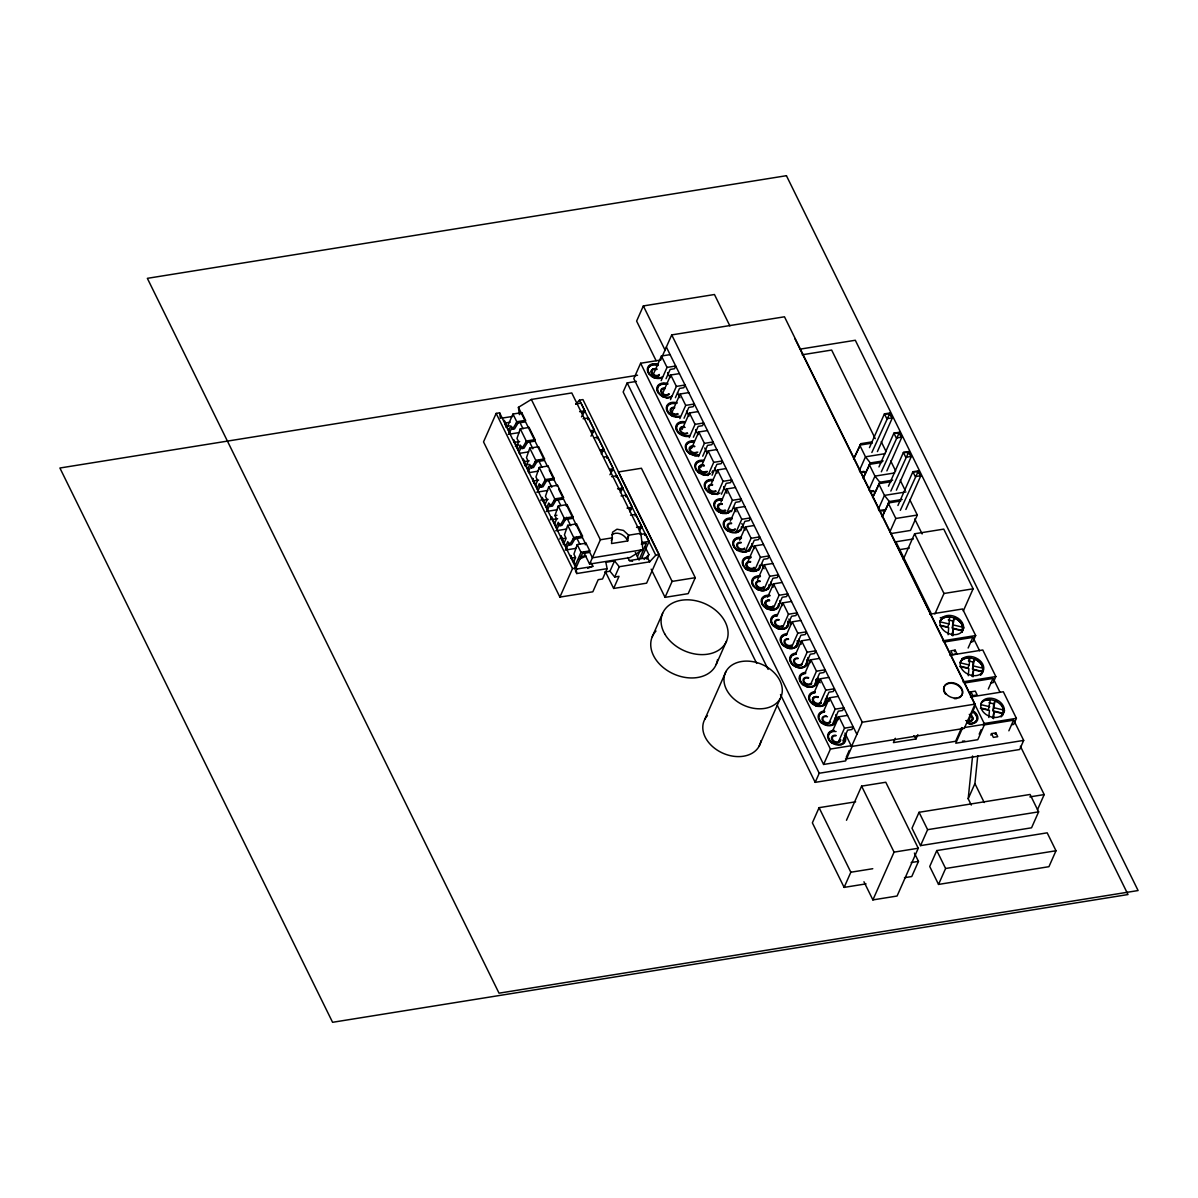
<?xml version="1.0" encoding="UTF-8"?>
<svg xmlns="http://www.w3.org/2000/svg" width="1198" height="1198" viewBox="0 0 1198 1198"><rect width="100%" height="100%" fill="white"/><g stroke="black" fill="none" stroke-linecap="round" stroke-linejoin="round"><path stroke-width="1.5" d="M981.641 673.141L982.944 668.214L982.33 666.043A12.175 8.97 23.9 0 0 976.175 659.739L974.498 659.035L973.165 662.06L972.551 669.113L981.596 671.254M1002.187 714.921L1003.49 709.995L1002.876 707.823M948.097 634.715L948.696 627.662L939.651 625.521M949.011 623.963L949.625 616.865L947.034 616.88A12.175 8.97 23.9 0 0 940.52 620.594L940.026 621.837L949.011 623.963L947.678 626.988L940.475 625.296M951.766 635.344L953.413 628.77L962.398 630.897L961.904 632.125M961.425 630.238L952.38 628.111L952.979 621.058L954.327 618.018L956.004 618.722A12.175 8.97 23.9 0 1 962.159 625.042L962.773 627.213L961.515 630.567M952.799 635.868L953.413 628.77M952.38 628.111L954.327 618.018M968.269 675.717L968.883 668.664L959.838 666.537M969.197 664.965L969.796 657.882L967.22 657.897A12.175 8.97 23.9 0 0 960.706 661.61L960.197 662.853L969.197 664.965L967.849 668.005L960.661 666.298M971.937 676.361L973.585 669.787L982.57 671.898L982.075 673.141A12.175 8.97 23.9 0 1 980.473 674.923M972.986 676.87L973.585 669.787M972.551 669.113L974.498 659.035M988.814 717.497L989.428 710.444L980.383 708.303M981.207 708.078L988.395 709.77L990.342 699.647L987.766 699.662M992.483 718.126L994.13 711.552L1003.115 713.679L1002.621 714.906M1002.142 713.02L993.112 710.893L993.711 703.84L995.059 700.8L996.721 701.504M993.531 718.65L994.13 711.552M993.112 710.893L995.059 700.8M971.293 805.071L968.194 798.752L972.581 755.983M968.194 798.752L974.917 783.597L977.763 755.698M627.707 540.957L628.665 535.207L623.454 530.414L616.985 529.202L612.582 532.167L611.534 543.548L627.707 540.957C625.431 535.177 617.359 530.639 611.849 534.817M554.539 523.781L556.636 519.034L554.944 515.574L558.238 506.02L567.028 504.598L573.018 516.787L572.3 518.405L563.509 519.812L559.93 525.727L558.238 522.283L556.142 527.03M981.252 703.376L980.758 704.619L989.743 706.745M531.358 399.443L600.378 539.759L589.596 564.078L630.013 557.579L642.952 549.687L640.795 533.26L571.775 392.944L531.358 399.443L518.42 407.335L519.378 414.643M607.116 568.661L576.762 573.543L575.983 568.032L499.626 412.831L496.152 413.385L483.528 441.897L559.885 597.098L592.845 591.797L598.206 579.667L602.549 578.978L607.116 568.661L605.859 562.311L614.529 560.919L619.261 566.714L649.615 561.847L655.77 555.228L659.229 554.659L582.947 399.593L579.488 400.147L575.789 404.115M507.218 427.027L512.984 414.029L521.774 412.621L525.563 420.333L524.844 421.951L516.053 423.373L512.489 429.288L510.782 425.829L508.686 430.576M509.3 433.406L512.115 427.087M516.053 423.373L516.772 421.741L512.984 414.029M521.055 414.238L521.774 412.621M518.18 449.864L520.276 445.117L521.969 448.576L525.548 442.661L534.338 441.238L535.057 439.621L529.067 427.446L520.276 428.854L516.982 438.423L518.674 441.867L516.578 446.614M528.707 428.255L529.067 427.446M518.794 452.694L521.594 446.375M525.548 442.661L526.266 441.029L520.276 428.854M527.659 469.152L529.771 464.405L531.463 467.864L535.042 461.949L543.832 460.541L544.551 458.909L538.546 446.734L529.756 448.142L526.476 457.711L528.168 461.155L526.072 465.902M538.187 447.543L538.546 446.734M528.288 471.997L531.088 465.663M535.042 461.949L535.761 460.332L529.756 448.142M537.153 488.44L539.265 483.707L540.957 487.152L544.521 481.237L553.311 479.829L554.03 478.212L548.04 466.022L539.25 467.43L535.955 476.999L537.662 480.458L535.551 485.19M548.04 466.022L547.681 466.831L518.42 407.335M537.782 491.285L540.583 484.95M544.521 481.237L545.24 479.619L539.25 467.43M540.852 500.554L542.2 497.529L548.25 511.561M546.647 507.727L548.744 502.995L550.451 506.44L554.015 500.524L562.805 499.117L563.524 497.499L557.534 485.31L548.744 486.717L545.449 496.286L547.142 499.746L545.045 504.478M581.479 416.859L584.879 410.809L581.09 403.097L575.804 403.936M557.534 485.31L557.175 486.118L549.178 469.871M547.261 510.573L550.062 504.253M587.664 419.54L588.383 417.922L583.097 418.761M554.015 500.524L554.734 498.907L548.744 486.717M729.881 325.886L714.457 294.513L643.341 305.939L636.617 321.094L656.115 360.718M550.346 519.842L551.694 516.817L557.744 530.849M590.973 436.162L594.373 430.097L588.383 417.922M566.31 506.23L567.028 504.598M556.756 529.86L559.556 523.541M597.143 438.827L597.862 437.21L594.343 437.764M563.509 519.812L564.228 518.195L558.238 506.02M636.393 381.413L627.183 382.896L623.155 391.986L756.672 663.393M559.84 539.145L561.188 536.105L567.223 550.137M565.621 546.318L567.732 541.571L569.424 545.03L573.003 539.115L581.794 537.692L582.513 536.075L576.508 523.885L567.717 525.308L564.438 534.877L566.13 538.321L563.33 544.641M660.817 360.014L640.63 363.249L633.802 378.658L823.595 764.459L845.623 760.925L852.452 745.515M601.351 453.967L603.867 449.385L597.862 437.21M575.789 525.518L576.508 523.885M566.25 549.148L569.05 542.829M606.637 458.115L607.356 456.498L603.837 457.067M573.003 539.115L573.707 537.483L567.717 525.308M575.834 568.226L582.303 553.611L589.087 552.518L589.79 550.9L586.002 543.188L577.211 544.596L573.917 554.165L575.624 557.609L573.513 562.356M653.359 374.21L661.416 356.016L670.101 354.623M660.982 359.16L671.734 334.901L784.48 316.796L975.022 704.125L964.27 728.384L851.523 746.489L844.934 733.071M609.947 474.737L613.346 468.673L607.356 456.498M559.885 597.098L572.509 568.586L496.152 413.385M575.25 565.306L581 552.308L577.211 544.596M574.561 569.065L575.909 566.025L570.667 555.393L571.491 558.792M585.283 544.805L586.002 543.188M616.131 477.403L616.85 475.786L611.564 476.639M661.161 380.65L667.031 367.412L661.416 356.016M666.043 378.718L670.161 369.433L674.504 368.729L675.702 366.019L667.031 367.412M662.704 393.199L670.76 375.004L679.431 373.611M620.339 492.543L622.84 487.975L616.85 475.786M625.611 496.691L626.329 495.074L621.058 495.927M670.506 399.638L676.361 386.4L670.76 375.004M611.309 540.508L612.507 537.812L600.378 539.759M675.387 397.706L679.506 388.422L683.833 387.718L685.046 385.007L676.361 386.4M672.048 412.187L680.105 393.992L688.775 392.6M629.819 511.846L632.334 507.263L626.329 495.074M604.765 572.06L609.962 571.221L614.529 560.919M635.105 515.994L635.824 514.361L630.552 515.215M679.85 418.611L685.705 405.388L680.105 393.992M626.868 539.265L628.665 535.207L640.795 533.26M684.043 418.237L688.835 407.395L693.178 406.706L694.376 403.996L685.705 405.388M609.962 571.221L614.694 577.032L619.261 566.714M682.111 429.513L689.449 412.981L698.12 411.588M659.229 554.659L646.606 583.171L613.646 588.458L619.022 576.328L614.694 577.032M639.313 531.133L641.814 526.551L635.824 514.361M644.599 535.281L645.318 533.649L640.046 534.503M689.179 437.599L695.05 424.377L689.449 412.981M637.501 556.486L640.301 550.167M639.178 559.556L646.366 543.323L641.289 544.132M693.387 437.225L698.179 426.383L702.522 425.694L703.72 422.984L695.05 424.377M641.918 557.609L649.106 541.376L645.318 533.649M691.456 448.501L698.778 431.969L707.464 430.576M646.89 559.181L648.897 554.629L645.168 547.037M698.524 456.588L704.394 443.365L698.778 431.969M702.717 456.213L707.524 445.371L711.867 444.683L713.065 441.972L704.394 443.365M700.8 467.49L708.123 450.957L716.793 449.564M707.868 475.576L713.723 462.338L708.123 450.957M712.061 475.202L716.868 464.36L721.196 463.671L722.394 460.945L713.723 462.338M710.863 484.831L717.467 469.945L726.138 468.553M618.273 471.967L641.424 468.253L695.259 577.691L688.191 593.639L665.04 597.353L672.108 581.404L619.081 473.629M652.266 636.677L662.614 613.316M717.213 494.564L723.068 481.326L717.467 469.945M721.406 494.19L726.198 483.348L730.54 482.644L731.738 479.934L723.068 481.326M720.941 502.157L726.812 488.919L735.482 487.526M726.542 513.553L732.412 500.315L726.812 488.919M731.424 511.621L735.542 502.336L739.885 501.633L741.083 498.922L732.412 500.315M730.286 521.145L736.141 507.907L744.812 506.514M735.886 532.541L741.757 519.303L736.141 507.907M740.768 530.609L744.886 521.325L749.214 520.621L750.427 517.91L741.757 519.303M739.63 540.133L745.485 526.895L754.156 525.503M745.231 551.514L751.086 538.291L745.485 526.895M749.424 551.14L754.231 540.313L758.559 539.609L759.757 536.899L751.086 538.291M748.226 560.769L754.83 545.884L763.5 544.491M754.575 570.503L760.431 557.28L754.83 545.884M716.209 664.441L726.542 641.095M758.768 570.128L763.56 559.286L767.903 558.597L769.101 555.887L760.431 557.28M757.57 579.757L764.174 564.872L772.845 563.479M704.843 719.204L726.018 671.419M763.905 589.491L769.775 576.268L764.174 564.872M768.098 589.116L772.905 578.275L777.247 577.586L778.445 574.875L769.775 576.268M767.648 597.083L773.504 583.86L782.174 582.468M773.249 608.479L779.119 595.256L773.504 583.86M777.442 608.105L782.249 597.263L786.577 596.574L787.79 593.864L779.119 595.256M776.978 616.072L782.848 602.849L791.519 601.456M853.575 458.984L860.853 443.664L871.845 441.897M860.853 443.664L854.429 457.516M781.86 629.115L788.449 614.23L782.848 602.849M786.787 627.093L791.593 616.251L795.921 615.562L797.119 612.837L788.449 614.23M786.322 635.06L792.192 621.837L800.863 620.444M859.34 470.679L865.48 456.812L859.73 445.117L872.264 443.11M869.463 447.633L884.424 413.864L889.979 412.981L892.36 417.832L877.4 451.601M871.859 452.485L889.979 412.981M863.069 478.272L870.332 462.952L883.166 460.886M863.908 476.804L870.332 462.952L865.48 456.812L885.187 453.653M791.204 648.103L797.793 633.218L792.192 621.837M796.131 646.081L800.923 635.24L805.266 634.536L806.464 631.825L797.793 633.218M795.667 654.048L801.522 640.81L810.207 639.418M878.958 466.921L893.918 433.152L899.458 432.268L901.854 437.12L886.894 470.889M868.82 489.967L874.959 476.115L869.209 464.42L881.758 462.398M759.068 746.294L780.242 698.509A30.339 22.373 23.9 0 0 748.915 661.176A30.339 22.373 23.9 0 0 730.241 695.199A30.339 22.373 23.9 0 0 780.242 698.509M881.339 471.772L899.458 432.268M872.563 497.559L879.826 482.24L892.66 480.173M801.267 665.444L807.138 652.206L801.522 640.81M805.46 665.055L810.267 654.228L814.61 653.524L815.808 650.814L807.138 652.206M805.011 673.036L810.866 659.799L819.537 658.406M888.437 486.208L903.397 452.44L908.953 451.556L911.349 456.408L896.389 490.177M878.314 509.255L884.453 495.403L878.703 483.707L891.252 481.686M890.833 491.075L908.953 451.556M882.042 516.862L889.32 501.528L902.154 499.476M810.612 684.432L816.467 671.194L810.866 659.799M814.805 684.043L819.612 673.216L823.939 672.512L825.152 669.802L816.467 671.194M814.34 692.025L820.211 678.787L828.881 677.394M897.931 505.496L912.891 471.742L918.447 470.844L920.828 475.711L905.868 509.464M889.665 532.346L895.819 518.479L888.197 502.995L900.731 500.974M900.327 510.363L918.447 470.844M819.956 703.406L825.811 690.183L820.211 678.787M823.46 704.589L828.941 692.204L833.284 691.501L834.482 688.79L825.811 690.183M823.685 711.013L829.555 697.775L838.226 696.382M909.701 499.536L917.324 515.035L910.495 530.429L890.788 533.604M829.286 722.394L835.156 709.171L829.555 697.775M903.277 559.391L914.613 533.784L943.754 529.112L973.12 588.802L963.297 610.995M832.805 723.562L838.286 711.178L842.628 710.489L843.826 707.778L835.156 709.171M833.029 729.986L838.885 716.763L847.57 715.371M1013.897 720.492L1023.691 740.409L1019.663 749.514L815.194 782.354L819.222 773.249L780.482 694.511M823.595 764.459L830.424 749.049L640.63 363.249M838.63 741.382L844.5 728.159L838.885 716.763M842.823 741.008L847.63 730.166L851.973 729.477L853.171 726.767L844.5 728.159M855.642 801.806L819.073 807.677L812.364 822.846L844.126 887.389L866.064 883.869M846.237 757.256L849.262 750.427M851.523 746.489L862.275 722.229L671.734 334.901M934.904 613.96L943.979 593.489L914.613 533.784M846.477 820.271L861.602 786.128L885.786 782.249L918.252 848.244L897.077 896.029L872.893 899.908L863.953 881.758M895.325 738.268L893.409 742.61L915.946 738.986L917.878 734.644M844.126 887.389L850.835 872.234L819.073 807.677M954.447 651.637L955.12 650.125L950.793 650.814L952.65 654.617L956.992 653.913L955.12 650.125M968.134 648.028L972.836 637.411L944.264 642.008M929.738 614.245L962.608 608.973L975.681 635.554L972.986 641.619L970.829 641.963M969.796 657.882L968.448 660.907L973.165 662.06M872.893 899.908L894.067 852.122L861.602 786.128M970.29 693.342L970.964 691.83L975.307 691.126L977.164 694.93L972.836 695.619L970.964 691.83M919.061 812.289L911.992 828.237L920.543 845.623L1031.553 827.803L1038.621 811.855L1030.07 794.469L919.061 812.289L927.611 829.675L920.543 845.623M961.665 727.605L955.615 741.277L845.474 758.963M962.593 727.83L955.764 743.224L977.793 739.69L984.621 724.296L794.813 338.495M967.984 722.154L974.573 707.269M988.305 689.045L993.007 678.427L964.45 683.01M949.909 655.261L982.779 649.975L995.852 676.556L993.172 682.62L991.001 682.98M914.403 853.096L918.477 861.377L911.768 876.532L904.445 877.7M979.185 734.164L981.192 729.612M936.776 850.565L929.723 866.498L938.528 884.424L1048.939 866.693L1055.992 850.76L1047.187 832.835L936.776 850.565L945.596 868.49L938.528 884.424M990.836 735.108L991.51 733.595L995.852 732.906L997.724 736.695L993.382 737.399L991.51 733.595M995.179 734.419L995.852 732.906M1008.866 730.81L1013.568 720.193L983.214 725.075M970.47 697.026L1003.325 691.755L1016.398 718.336L1013.718 724.401L1011.546 724.745M1037.468 809.758L1044.192 794.588L1020.411 746.279M873.402 496.092L874.929 493.082M882.896 515.38L884.424 512.37M518.075 423.044L514.511 428.959L512.489 429.288M527.569 442.332L523.99 448.247L521.969 448.576M537.063 461.619L533.484 467.534L531.463 467.864M546.543 480.907L542.979 486.822L540.957 487.152M556.037 500.21L552.473 506.125L550.451 506.44M565.531 519.498L561.952 525.413L559.93 525.727M575.01 538.786L571.446 544.701L569.424 545.03M644.12 559.436L648.897 554.629M505.87 427.177L509.255 425.679M515.365 446.465L518.749 444.967M524.859 465.752L528.243 464.255M579.068 559.226L585.852 556.246M587.694 568.361L592.77 566.13M637.546 375.244L59.9 468.014L332.58 1022.298L1128.007 894.547L855.312 340.262L799.95 349.157M802.181 354.788L831.652 350.056L875.244 438.663M504.717 423.104L510.183 422.22M516.772 421.741L525.563 420.333M579.607 411.648L584.879 410.809M582.138 412.756L584.16 412.426M508.281 434.335L519.213 432.583M514.212 442.391L519.677 441.523M526.266 441.029L535.057 439.621M590.854 430.666L594.373 430.097M591.632 432.044L593.654 431.714M519.588 453.338L528.692 451.871M523.706 461.679L529.172 460.811M535.761 460.332L544.551 458.909M600.348 449.954L603.867 449.385M601.126 451.332L603.148 451.017M529.082 472.626L538.187 471.158M533.185 480.982L538.651 480.099M545.24 479.619L554.03 478.212M609.827 469.242L613.346 468.673M610.606 470.619L612.627 470.305M536.749 492.198L547.681 490.446M542.679 500.27L548.145 499.386M554.734 498.907L563.524 497.499M617.569 488.814L622.84 487.975M620.1 489.907L622.121 489.593M546.243 511.501L557.16 509.734M554.944 515.574L556.965 515.26M552.173 519.558L557.639 518.674M564.228 518.195L573.018 516.787M627.048 508.102L632.334 507.263M629.594 509.21L631.616 508.88M860.449 471.937L864.028 471.353M894.681 472.94L874.959 476.115L879.826 482.24L875.693 491.584L869.643 491.524M555.722 530.789L566.654 529.022M561.667 538.845L565.306 538.261M573.707 537.483L582.513 536.075M636.542 527.39L641.814 526.551M869.928 491.225L873.522 490.641M639.073 528.498L641.095 528.168M905.958 491.944L884.453 495.403L889.32 501.528L885.172 510.872L879.137 510.812M565.216 550.077L576.148 548.325M581 552.308L589.79 550.9M642.083 542.499L649.106 541.376M571.146 558.133L574.785 557.549M580.251 556.681L585.717 555.797M879.422 510.513L884.798 509.644M642.952 549.687L592.441 557.804L589.446 551.709M572.509 568.586L575.983 568.032M576.538 569.065L592.92 566.444L591.273 563.105M627.812 557.459L629.339 560.589L647.564 557.669L649.615 561.847M895.819 518.479L917.324 515.035M913.325 538.98L895.924 541.781L931.325 613.735M672.108 581.404L695.259 577.691M898.859 549.762L909.297 548.085M943.979 593.489L973.12 588.802M940.295 617.749L948.891 616.371M942.811 640.825L975.681 635.554M962.189 658.481L970.784 657.103M962.997 681.842L995.852 676.556M986.179 699.707L989.608 699.153M862.275 722.229L975.022 704.125M983.543 723.607L1016.398 718.336M830.424 749.049L850.61 745.815M964.42 727.53L984.621 724.296M819.222 773.249L1023.691 740.409M1029.831 796.895L1044.192 794.588M927.611 829.675L1038.621 811.855M894.067 852.122L918.252 848.244M850.835 872.234L872.773 868.715M911.169 862.545L918.477 861.377M945.596 868.49L1055.992 850.76M502.142 418.072L512.579 416.455M948.277 619.905L952.979 621.058M989.009 702.672L993.711 703.84M860.164 472.237L866.199 472.297M629.339 560.589L632.544 561.293M953.728 625.071L962.773 627.213M973.899 666.088L982.944 668.214M994.445 707.853L1003.49 709.995M881.234 441.673L886.161 451.691M890.713 460.96L895.655 470.979M900.207 480.248L905.149 490.281M914.733 518.914L922.131 533.964M973.061 637.486L979.59 650.769M993.471 678.996L1000.016 692.264M960.691 621.507L963.896 628.022M980.863 662.524L983.273 667.406M1001.408 704.289L1004.613 710.803M974.917 783.597L984.217 802.525M666.358 347.031L856.899 734.359M643.341 305.939L665.264 350.52M667.586 372.578L670.056 377.61M677.484 392.689L679.955 397.721M686.559 411.139L689.03 416.17M695.634 429.588L698.105 434.619M704.709 448.022L707.179 453.054M714.607 468.148L717.078 473.18M723.682 486.598L726.976 493.306M733.565 506.709L736.051 511.741M741.817 523.481L745.126 530.19M751.715 543.607L754.201 548.624M761.614 563.719L764.099 568.75M770.688 582.168L773.159 587.2M779.763 600.617L782.234 605.634M788.838 619.052L791.309 624.083M798.737 639.178L801.207 644.21M807.811 657.612L810.282 662.644M817.71 677.739L820.181 682.77M826.785 696.188L829.256 701.219M835.86 714.622L838.33 719.654M627.183 382.896L768.128 669.383M777.277 705.278L815.194 782.354M579.488 400.147L655.77 555.228M651.173 569.17L665.04 597.353M635.299 552.413L639.028 560.005M605.454 571.79L613.646 588.458M558.672 489.173L566.669 505.406M567.418 506.934L576.148 524.709M576.897 526.221L585.642 543.997M520.576 423.763L523.047 428.779M529.621 442.137L532.9 448.816M538.651 460.511L541.945 467.19M548.519 480.548L551.799 487.242M557.549 498.922L560.844 505.616M566.594 517.296L570.697 525.652M576.448 537.348L579.742 544.027M583.845 552.383L589.596 564.078M513.732 439.651L519.782 453.698M575.399 570.757L576.762 573.543M915.946 738.986L915.631 738.223A12.849 9.479 23.9 0 0 913.775 735.782M575.909 566.025L576.717 569.424M561.188 536.105L562.805 542.904M542.2 497.529L543.023 500.929M538.756 492.273L532.706 478.242L533.934 483.333M529.261 472.985L523.226 458.939L524.439 464.045M510.288 434.395L504.238 420.363L505.466 425.47M499.626 412.831L500.405 418.342M717.557 659.559A34.847 25.697 23.9 0 1 673.111 673.725A34.847 25.697 23.9 0 1 655.98 631.032M760.94 740.753A30.339 22.373 23.9 0 1 722.065 752.823A30.339 22.373 23.9 0 1 707.479 715.625M940.16 621.088A12.279 9.045 23.9 0 1 955.495 618.617A12.279 9.045 23.9 0 1 962.099 632.05M960.332 662.09A12.279 9.045 23.9 0 1 977.059 660.412A12.279 9.045 23.9 0 1 980.758 674.923M980.877 703.855A12.279 9.045 23.9 0 1 997.829 702.327A12.279 9.045 23.9 0 1 1001.004 716.958M945.611 694.256A9.824 7.233 23.9 0 1 947.169 683.968A9.824 7.233 23.9 0 1 960.437 687.637A9.824 7.233 23.9 0 1 958.879 697.925M956.768 698.539A9.824 7.233 23.9 0 1 954.387 698.644M662.524 376.756A8.671 6.394 23.9 0 1 648.418 371.665A8.671 6.394 23.9 0 1 658.196 364.971M825.677 698.524A8.671 6.394 23.9 0 1 820.211 705.862A8.671 6.394 23.9 0 1 809.758 699.602A8.671 6.394 23.9 0 1 815.209 692.264M825.422 699.108A8.671 6.394 23.9 0 1 821.933 706.071M817.8 706.356A8.671 6.394 23.9 0 1 815.643 705.802M809.489 700.171A8.671 6.394 23.9 0 1 809.114 698.404M809.309 696.712A8.671 6.394 23.9 0 1 814.954 692.848M826.365 698.479A9.434 6.963 23.9 0 1 820.435 706.461A9.434 6.963 23.9 0 1 809.054 699.647A9.434 6.963 23.9 0 1 814.999 691.665M659.2 375.483A4.777 3.519 23.9 0 1 651.442 372.683A4.777 3.519 23.9 0 1 656.818 368.999M659.229 374.435A3.983 2.935 23.9 0 1 654.348 374.944A3.983 2.935 23.9 0 1 652.161 370.796A3.983 2.935 23.9 0 1 656.654 369.568M820.555 702.372A3.983 2.935 23.9 0 1 815.673 702.882A3.983 2.935 23.9 0 1 813.487 698.734A3.983 2.935 23.9 0 1 817.979 697.491M777.397 607.626A8.671 6.394 23.9 0 1 776.154 608.809M774.477 609.617A8.671 6.394 23.9 0 1 770.359 609.902M768.188 609.348A8.671 6.394 23.9 0 1 766.136 608.374M762.961 605.469A8.671 6.394 23.9 0 1 767.514 596.394M782.024 625.76A3.983 2.935 23.9 0 1 775.705 623.814A3.983 2.935 23.9 0 1 779.029 620.085M787.715 621.358A8.671 6.394 23.9 0 1 782.249 628.695A8.671 6.394 23.9 0 1 771.797 622.436A8.671 6.394 23.9 0 1 777.262 615.098M739.705 529.875A8.671 6.394 23.9 0 1 725.254 527.719A8.671 6.394 23.9 0 1 731.948 518.734M738.193 531.657A8.671 6.394 23.9 0 1 736.515 532.466M728.189 531.223A8.671 6.394 23.9 0 1 724.086 526.566M723.712 524.784A8.671 6.394 23.9 0 1 731.693 519.318M725.075 510.019A3.983 2.935 23.9 0 1 718.77 508.072A3.983 2.935 23.9 0 1 722.095 504.343M740.349 530.265A9.434 6.963 23.9 0 1 724.64 527.929A9.434 6.963 23.9 0 1 731.918 518.15M741.367 526.806A9.434 6.963 23.9 0 1 741.158 528.647M760.356 565.381A9.434 6.963 23.9 0 1 751.67 571.326A9.434 6.963 23.9 0 1 742.221 562.671A9.434 6.963 23.9 0 1 750.906 556.741M769.835 584.669A9.434 6.963 23.9 0 1 761.149 590.614A9.434 6.963 23.9 0 1 751.7 581.973A9.434 6.963 23.9 0 1 760.386 576.028M788.404 621.313A9.434 6.963 23.9 0 1 782.474 629.294A9.434 6.963 23.9 0 1 771.093 622.481A9.434 6.963 23.9 0 1 777.038 614.499M816.886 679.191A9.434 6.963 23.9 0 1 810.941 687.173A9.434 6.963 23.9 0 1 799.56 680.359A9.434 6.963 23.9 0 1 805.505 672.378M844.35 735.168A9.434 6.963 23.9 0 1 840.876 744.827A9.434 6.963 23.9 0 1 828.297 738.866A9.434 6.963 23.9 0 1 833.973 730.241M835.156 717.812A8.671 6.394 23.9 0 1 829.705 725.149A8.671 6.394 23.9 0 1 819.237 718.89A8.671 6.394 23.9 0 1 824.703 711.552M835.276 720.178A8.671 6.394 23.9 0 1 831.412 725.359M821.304 722.798A8.671 6.394 23.9 0 1 819.896 721.211M818.803 716A8.671 6.394 23.9 0 1 824.449 712.136M821.214 702.762A4.777 3.519 23.9 0 1 815.389 703.391A4.777 3.519 23.9 0 1 812.738 698.509A4.777 3.519 23.9 0 1 818.114 697.026M818.144 696.937A4.777 3.519 23.9 0 0 812.768 698.419A4.777 3.519 23.9 0 0 815.389 703.391A4.777 3.519 23.9 0 0 821.184 702.852M830.049 721.66A3.983 2.935 23.9 0 1 825.167 722.169A3.983 2.935 23.9 0 1 822.981 718.021A3.983 2.935 23.9 0 1 827.474 716.778M782.534 626.344A4.777 3.519 23.9 0 1 774.986 624.038A4.777 3.519 23.9 0 1 778.955 619.561M839.528 740.948A3.983 2.935 23.9 0 1 832.895 739.96A3.983 2.935 23.9 0 1 835.964 735.827M835.86 717.767A9.434 6.963 23.9 0 1 829.915 725.748A9.434 6.963 23.9 0 1 818.548 718.935A9.434 6.963 23.9 0 1 824.479 710.953M807.392 659.903A9.434 6.963 23.9 0 1 801.447 667.87A9.434 6.963 23.9 0 1 790.081 661.056A9.434 6.963 23.9 0 1 796.011 653.09M797.898 640.601A9.434 6.963 23.9 0 1 791.953 648.582A9.434 6.963 23.9 0 1 780.587 641.769A9.434 6.963 23.9 0 1 786.532 633.787M779.329 603.957A9.434 6.963 23.9 0 1 770.643 609.902A9.434 6.963 23.9 0 1 761.194 601.261A9.434 6.963 23.9 0 1 769.88 595.316M973.061 710.773A9.434 6.963 23.9 0 1 977.388 720.462A9.434 6.963 23.9 0 1 966.876 723.113M972.716 711.223A8.671 6.394 23.9 0 1 976.699 720.133A8.671 6.394 23.9 0 1 967.041 722.574M972.462 711.807A8.671 6.394 23.9 0 1 974.738 722.619M973.075 723.427A8.671 6.394 23.9 0 1 968.957 723.712M969.257 714.382A4.777 3.519 23.9 0 1 972.566 719.818A4.777 3.519 23.9 0 1 966.127 720.627M659.17 375.573A4.777 3.519 23.9 0 1 651.398 372.773A4.777 3.519 23.9 0 1 656.789 369.089M750.861 546.093A9.434 6.963 23.9 0 1 742.176 552.038A9.434 6.963 23.9 0 1 732.727 543.383A9.434 6.963 23.9 0 1 741.412 537.438M710.519 473.689A9.434 6.963 23.9 0 1 695.604 469.122A9.434 6.963 23.9 0 1 703.451 460.287M712.69 470.769A9.434 6.963 23.9 0 1 711.882 472.401M719.998 492.977A9.434 6.963 23.9 0 1 705.098 488.41A9.434 6.963 23.9 0 1 712.945 479.574M680.224 416.709A9.434 6.963 23.9 0 1 666.432 409.327A9.434 6.963 23.9 0 1 677.334 403.007M964.794 740.993A9.434 6.963 23.9 0 1 962.518 741.083M970.425 714.832A4.777 3.519 23.9 0 1 972.372 720.118A4.777 3.519 23.9 0 1 966.172 720.537M970.08 715.296A3.983 2.935 23.9 0 1 971.907 719.384A3.983 2.935 23.9 0 1 967.46 720.522M654.303 377.864A8.671 6.394 23.9 0 1 652.266 376.891M649.076 373.986A8.671 6.394 23.9 0 1 649.301 366.633A8.671 6.394 23.9 0 1 657.942 365.555M698.823 454.716A8.671 6.394 23.9 0 1 686.379 448.831A8.671 6.394 23.9 0 1 693.986 441.583M698.554 455.3A8.671 6.394 23.9 0 1 694.436 455.584M690.228 454.057A8.671 6.394 23.9 0 1 688.446 452.739M687.038 451.152A8.671 6.394 23.9 0 1 685.75 447.633M685.945 445.941A8.671 6.394 23.9 0 1 693.732 442.167M699.213 455.285A9.434 6.963 23.9 0 1 685.69 448.876A9.434 6.963 23.9 0 1 693.956 440.999M708.303 474.004A8.671 6.394 23.9 0 1 695.873 468.119A8.671 6.394 23.9 0 1 703.481 460.871M708.048 474.588A8.671 6.394 23.9 0 1 701.758 474.318M699.707 473.345A8.671 6.394 23.9 0 1 697.925 472.027M696.532 470.44A8.671 6.394 23.9 0 1 695.619 468.703M695.439 465.228A8.671 6.394 23.9 0 1 703.226 461.455M811.735 683.474A4.777 3.519 23.9 0 1 805.895 684.088A4.777 3.519 23.9 0 1 803.289 679.131A4.777 3.519 23.9 0 1 808.665 677.649M810.492 683.624A3.983 2.935 23.9 0 1 803.993 681.288A3.983 2.935 23.9 0 1 808.5 678.203M689.329 435.428A8.671 6.394 23.9 0 1 676.9 429.528A8.671 6.394 23.9 0 1 684.507 422.295M689.075 436.012A8.671 6.394 23.9 0 1 684.942 436.282M678.952 433.451A8.671 6.394 23.9 0 1 677.559 431.864M676.63 430.112A8.671 6.394 23.9 0 1 684.238 422.879M687.667 433.362A4.777 3.519 23.9 0 1 680.135 431.04A4.777 3.519 23.9 0 1 684.103 426.578M687.113 432.852A3.983 2.935 23.9 0 1 680.629 430.516A3.983 2.935 23.9 0 1 685.121 427.431M679.835 416.14A8.671 6.394 23.9 0 1 667.406 410.24A8.671 6.394 23.9 0 1 675.013 403.007M679.58 416.724A8.671 6.394 23.9 0 1 675.462 416.994M673.291 416.455A8.671 6.394 23.9 0 1 671.239 415.481M669.457 414.149A8.671 6.394 23.9 0 1 668.065 412.561M667.151 410.824A8.671 6.394 23.9 0 1 674.759 403.576M678.143 414.149A4.777 3.519 23.9 0 1 670.595 411.842A4.777 3.519 23.9 0 1 674.564 407.365M677.634 413.565A3.983 2.935 23.9 0 1 671.314 411.633A3.983 2.935 23.9 0 1 674.639 407.889M744.632 548.04A3.983 2.935 23.9 0 1 737.998 547.052A3.983 2.935 23.9 0 1 741.068 542.919M797.209 640.66A8.671 6.394 23.9 0 1 791.743 647.998A8.671 6.394 23.9 0 1 781.276 641.724A8.671 6.394 23.9 0 1 786.742 634.386M797.314 643.012A8.671 6.394 23.9 0 1 787.161 647.923M783.342 645.632A8.671 6.394 23.9 0 1 781.935 644.045M781.021 642.308A8.671 6.394 23.9 0 1 786.487 634.97M792.028 645.632A4.777 3.519 23.9 0 1 784.48 643.326A4.777 3.519 23.9 0 1 788.449 638.848M791.504 645.048A3.983 2.935 23.9 0 1 785.199 643.116A3.983 2.935 23.9 0 1 788.524 639.373M717.797 493.306A8.671 6.394 23.9 0 1 705.367 487.406A8.671 6.394 23.9 0 1 712.975 480.158M717.542 493.876A8.671 6.394 23.9 0 1 715.565 494.25M713.424 494.16A8.671 6.394 23.9 0 1 711.253 493.606M709.201 492.633A8.671 6.394 23.9 0 1 707.419 491.315M706.026 489.727A8.671 6.394 23.9 0 1 705.098 487.99M704.724 486.208A8.671 6.394 23.9 0 1 712.72 480.742M716.105 491.315A4.777 3.519 23.9 0 1 708.557 489.009A4.777 3.519 23.9 0 1 712.525 484.531M715.595 490.716A3.983 2.935 23.9 0 1 709.276 488.784A3.983 2.935 23.9 0 1 712.6 485.055M806.688 659.948A8.671 6.394 23.9 0 1 801.222 667.286A8.671 6.394 23.9 0 1 790.77 661.011A8.671 6.394 23.9 0 1 796.236 653.674M806.808 662.299A8.671 6.394 23.9 0 1 799.545 667.855A8.671 6.394 23.9 0 1 790.321 660.996A8.671 6.394 23.9 0 1 795.981 654.258M802.241 664.186A4.777 3.519 23.9 0 1 794.289 663.003A4.777 3.519 23.9 0 1 797.973 658.061M800.998 664.336A3.983 2.935 23.9 0 1 794.693 662.404A3.983 2.935 23.9 0 1 798.003 658.66M830.678 722.139A4.777 3.519 23.9 0 1 822.726 720.956A4.777 3.519 23.9 0 1 826.41 716.015M735.123 529.816A4.777 3.519 23.9 0 1 727.575 527.494A4.777 3.519 23.9 0 1 731.544 523.032M844.65 737.099A8.671 6.394 23.9 0 1 839.184 744.437A8.671 6.394 23.9 0 1 828.731 738.178A8.671 6.394 23.9 0 1 834.197 730.84M840.682 739.675A4.777 3.519 23.9 0 1 836.279 742.685A4.777 3.519 23.9 0 1 831.502 738.312A4.777 3.519 23.9 0 1 835.905 735.302M661.251 378.119A9.434 6.963 23.9 0 1 647.444 370.736A9.434 6.963 23.9 0 1 658.361 364.432M763.62 586.631A3.983 2.935 23.9 0 1 756.971 585.627A3.983 2.935 23.9 0 1 760.056 581.494M763.59 587.679A4.777 3.519 23.9 0 1 756.043 585.373A4.777 3.519 23.9 0 1 760.011 580.895M769.116 584.564A8.671 6.394 23.9 0 1 761.119 590.03A8.671 6.394 23.9 0 1 752.434 582.078A8.671 6.394 23.9 0 1 760.416 576.612M767.903 588.338A8.671 6.394 23.9 0 1 760.865 590.614M758.693 590.06A8.671 6.394 23.9 0 1 756.657 589.087M753.467 586.181A8.671 6.394 23.9 0 1 758.02 577.107M754.126 567.328A3.983 2.935 23.9 0 1 747.477 566.34A3.983 2.935 23.9 0 1 750.562 562.206M754.066 568.481A4.777 3.519 23.9 0 1 746.519 566.16A4.777 3.519 23.9 0 1 750.487 561.682M754.096 568.391A4.777 3.519 23.9 0 1 746.564 566.07A4.777 3.519 23.9 0 1 750.532 561.607M759.622 565.276A8.671 6.394 23.9 0 1 751.64 570.742A8.671 6.394 23.9 0 1 742.94 562.79A8.671 6.394 23.9 0 1 750.936 557.325M758.424 569.035A8.671 6.394 23.9 0 1 755.504 571.042M747.163 569.799A8.671 6.394 23.9 0 1 745.381 568.481M743.059 565.142A8.671 6.394 23.9 0 1 750.667 557.909M787.64 625.416A8.671 6.394 23.9 0 1 777.682 628.636M773.848 626.344A8.671 6.394 23.9 0 1 776.993 615.682M844.395 737.683A8.671 6.394 23.9 0 1 840.906 744.647M832.565 743.404A8.671 6.394 23.9 0 1 828.477 738.762M828.103 736.98A8.671 6.394 23.9 0 1 836.084 731.514M670.745 397.407A9.434 6.963 23.9 0 1 656.938 390.024A9.434 6.963 23.9 0 1 667.855 383.719M689.719 435.997A9.434 6.963 23.9 0 1 676.196 429.588A9.434 6.963 23.9 0 1 684.477 421.696M730.855 510.977A9.434 6.963 23.9 0 1 715.146 508.641A9.434 6.963 23.9 0 1 722.424 498.862M696.607 452.14A3.983 2.935 23.9 0 1 690.123 449.804A3.983 2.935 23.9 0 1 694.615 446.719M697.82 452.08A4.777 3.519 23.9 0 1 691.98 452.694A4.777 3.519 23.9 0 1 689.374 447.738A4.777 3.519 23.9 0 1 694.75 446.255M778.595 603.852A8.671 6.394 23.9 0 1 770.614 609.318A8.671 6.394 23.9 0 1 761.928 601.366A8.671 6.394 23.9 0 1 769.91 595.9M769.475 600.273A4.777 3.519 23.9 0 0 765.492 604.735A4.777 3.519 23.9 0 0 773.039 607.057A4.777 3.519 23.9 0 1 765.537 604.661A4.777 3.519 23.9 0 1 769.505 600.183M773.099 605.918A3.983 2.935 23.9 0 1 766.465 604.93A3.983 2.935 23.9 0 1 769.535 600.797M816.182 679.236A8.671 6.394 23.9 0 1 810.717 686.574A8.671 6.394 23.9 0 1 800.264 680.299A8.671 6.394 23.9 0 1 805.73 672.962M730.211 510.588A8.671 6.394 23.9 0 1 715.775 508.431A8.671 6.394 23.9 0 1 722.469 499.446M672.018 396.044A8.671 6.394 23.9 0 1 657.912 390.952A8.671 6.394 23.9 0 1 667.69 384.259M668.11 397.796A8.671 6.394 23.9 0 1 665.968 397.706M663.797 397.152A8.671 6.394 23.9 0 1 661.76 396.194M658.571 393.273A8.671 6.394 23.9 0 1 665.264 384.288M669.383 394.127A4.777 3.519 23.9 0 1 661.431 392.944A4.777 3.519 23.9 0 1 665.115 387.987M668.709 393.723A3.983 2.935 23.9 0 1 662.075 392.734A3.983 2.935 23.9 0 1 665.145 388.601M815.928 679.82A8.671 6.394 23.9 0 1 812.439 686.783M808.321 687.053A8.671 6.394 23.9 0 1 806.149 686.514M804.098 685.541A8.671 6.394 23.9 0 1 802.316 684.223M800.923 682.635A8.671 6.394 23.9 0 1 805.46 673.546M735.138 528.752A3.983 2.935 23.9 0 1 728.504 527.764A3.983 2.935 23.9 0 1 731.574 523.631M706.101 471.428A3.983 2.935 23.9 0 1 699.617 469.092A3.983 2.935 23.9 0 1 704.11 466.007M749.933 547.681A8.671 6.394 23.9 0 1 740.693 551.125A8.671 6.394 23.9 0 1 733.461 542.919A8.671 6.394 23.9 0 1 741.442 538.037M748.93 549.747A8.671 6.394 23.9 0 1 746.01 551.754M737.669 550.511A8.671 6.394 23.9 0 1 733.386 542.38A8.671 6.394 23.9 0 1 741.188 538.606M744.617 549.103A4.777 3.519 23.9 0 1 737.07 546.782A4.777 3.519 23.9 0 1 741.038 542.32M728.698 512.37A8.671 6.394 23.9 0 1 727.021 513.178M722.903 513.448A8.671 6.394 23.9 0 1 720.732 512.894M718.695 511.935A8.671 6.394 23.9 0 1 715.506 509.015M714.218 505.496A8.671 6.394 23.9 0 1 722.199 500.03M725.599 510.603A4.777 3.519 23.9 0 1 718.051 508.296A4.777 3.519 23.9 0 1 722.065 503.729M722.02 503.819A4.777 3.519 23.9 0 0 718.051 508.296A4.777 3.519 23.9 0 0 725.629 510.528M941.793 618.228L940.505 620.22A12.279 9.045 23.9 0 0 945.521 631.87L948.337 633.398A12.279 9.045 23.9 0 0 961.799 631.87L963.072 629.863A12.279 9.045 23.9 0 0 958.056 618.213L955.255 616.685A12.279 9.045 23.9 0 0 941.793 618.228M961.964 659.229L960.691 661.236A12.279 9.045 23.9 0 0 965.708 672.887L968.508 674.414A12.279 9.045 23.9 0 0 981.971 672.872L983.259 670.88A12.279 9.045 23.9 0 0 978.242 659.229L975.442 657.702A12.279 9.045 23.9 0 0 961.964 659.229M982.525 701.01L981.237 703.001A12.279 9.045 23.9 0 0 986.254 714.652L989.054 716.179A12.279 9.045 23.9 0 0 1002.516 714.652L1003.804 712.645A12.279 9.045 23.9 0 0 998.788 700.995L995.987 699.467A12.279 9.045 23.9 0 0 982.525 701.01M786.427 175.702L147.354 278.34L499.027 993.172L1138.1 890.548L786.427 175.702M892.36 417.832L886.82 418.731L884.424 413.864L889.201 414.029L892.36 417.832M901.854 437.12L896.299 438.019L893.918 433.152L898.695 433.317L901.854 437.12M911.349 456.408L905.793 457.307L903.397 452.44L908.174 452.604L911.349 456.408M920.828 475.711L915.287 476.594L912.891 471.742L917.668 471.907L920.828 475.711M664.845 634.101A34.847 25.697 23.9 0 0 722.843 646.74A34.847 25.697 23.9 0 0 696.068 600.797A34.847 25.697 23.9 0 0 664.845 634.101M945.881 693.657A9.824 7.233 23.9 0 0 962.069 694.72A9.824 7.233 23.9 0 0 951.931 682.65A9.824 7.233 23.9 0 0 945.881 693.657M701.474 471.982A4.777 3.519 23.9 0 0 707.299 471.368A4.777 3.519 23.9 0 1 701.504 471.907A4.777 3.519 23.9 0 1 698.898 466.935A4.777 3.519 23.9 0 1 704.274 465.453A4.777 3.519 23.9 0 0 698.853 467.025A4.777 3.519 23.9 0 0 701.474 471.982"/></g></svg>
